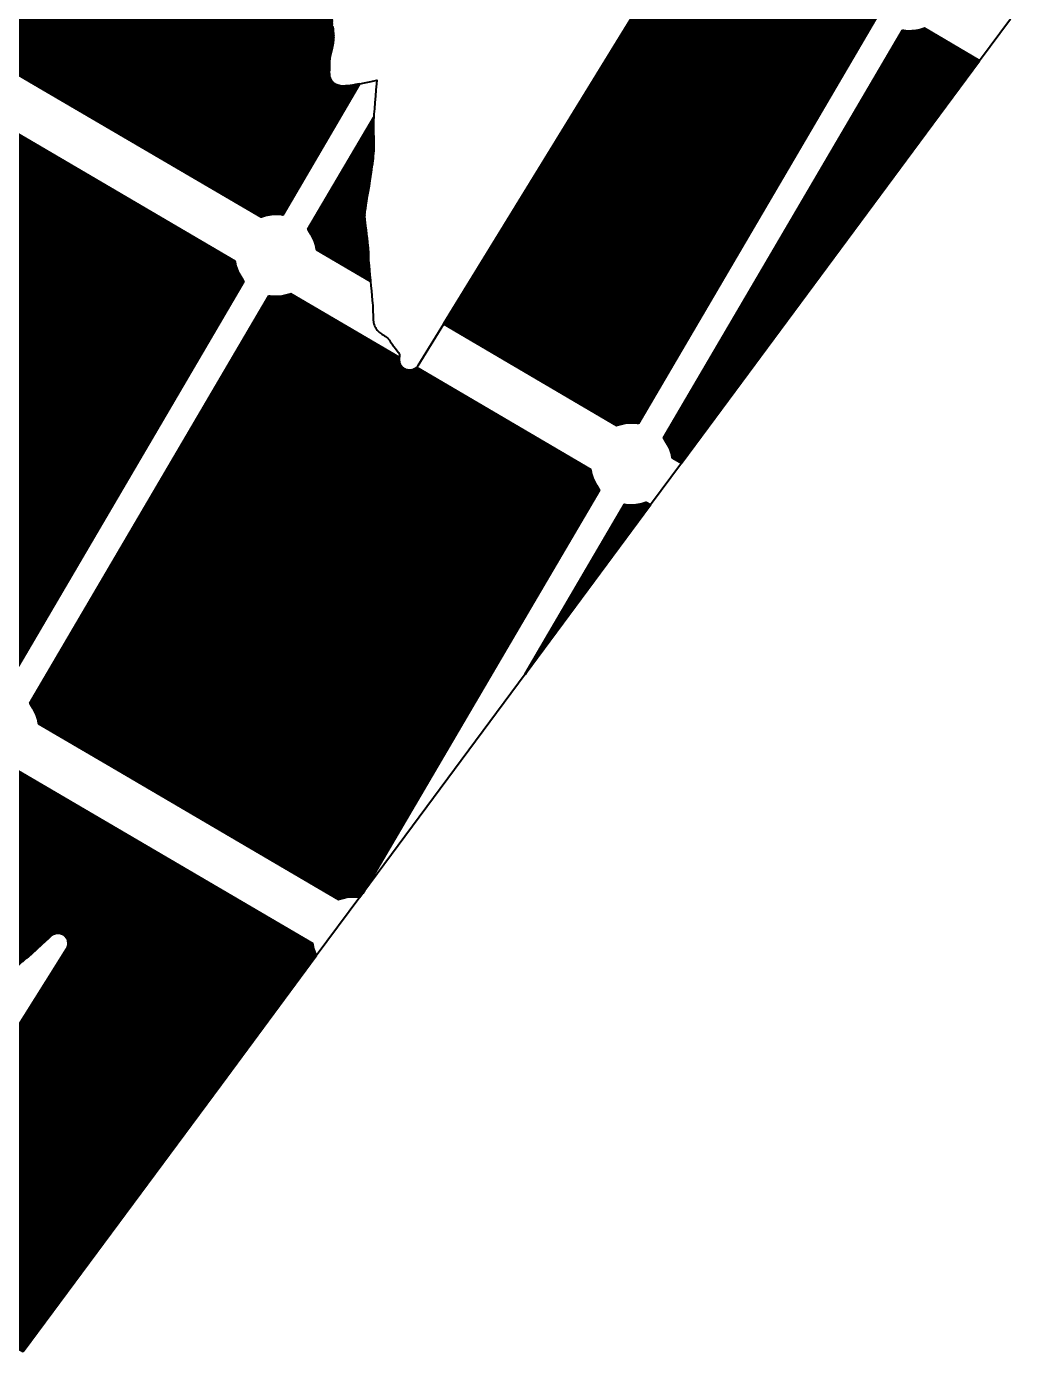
# Model space of a CAD drawing. Header units: metres. Extents: x 729569 to 733474, y 1423763 to 1426173.
# Drawn here: x 731696.5 to 731982.9, y 1424472 to 1424857.8 of the extents above; entities that cross this region are included whole.
import ezdxf

# ---------------------------------------------------------------- set-up
doc = ezdxf.new("R2010")
doc.units = ezdxf.units.M
for name, color, linetype in [('GREEN_AREA', 7, 'Continuous'), ('PARCEL_BORDER', 7, 'Continuous'), ('PARCEL_L', 7, 'Continuous')]:
    doc.layers.add(name, color=color, linetype=linetype)

msp = doc.modelspace()

# ---------------------------------------------------------------- hatches: boundary and pattern name
at = {"layer": 'GREEN_AREA', "true_color": 0x96c896}
h = msp.add_hatch(dxfattribs=at)
h.set_pattern_fill('SOLID')
h.paths.add_polyline_path([(731677.42, 1424853.56), (731677.41, 1424853.7), (731677.16, 1424854.85), (731676.81, 1424855.98), (731676.35, 1424857.06), (731675.79, 1424858.09), (731675.12, 1424859.07), (731674.89, 1424859.35), (731744.48, 1424978.03), (731744.84, 1424977.96), (731746.01, 1424977.86), (731747.19, 1424977.87), (731748.36, 1424978), (731749.51, 1424978.24), (731750.63, 1424978.59), (731750.76, 1424978.65), (731802.43, 1424948.35), (731802.18, 1424947.89), (731801.76, 1424947.14), (731801.76, 1424947.13), (731801.36, 1424946.41), (731801.32, 1424946.34), (731800.96, 1424945.64), (731800.89, 1424945.52), (731800.56, 1424944.81), (731800.49, 1424944.63), (731800.2, 1424943.88), (731800.12, 1424943.68), (731799.87, 1424942.86), (731799.86, 1424942.81), (731799.63, 1424943.03), (731799.19, 1424943.45), (731799.18, 1424943.46), (731798.7, 1424943.91), (731798.67, 1424943.93), (731798.13, 1424944.43), (731798.1, 1424944.45), (731797.62, 1424944.89), (731797.61, 1424944.9), (731797.05, 1424945.39), (731797.04, 1424945.4), (731796.43, 1424945.94), (731796.42, 1424945.94), (731795.77, 1424946.52), (731795.76, 1424946.52), (731795.09, 1424947.11), (731795.08, 1424947.11), (731794.4, 1424947.71), (731793.72, 1424948.31), (731793.06, 1424948.88), (731793.05, 1424948.88), (731792.32, 1424949.51), (731792.32, 1424949.52), (731791.59, 1424950.14), (731791.59, 1424950.14), (731790.9, 1424950.74), (731790.25, 1424951.3), (731789.66, 1424951.8), (731789.17, 1424952.23), (731788.78, 1424952.56), (731788.35, 1424952.94), (731787.94, 1424953.31), (731787.94, 1424953.32), (731787.55, 1424953.67), (731787.51, 1424953.71), (731787.13, 1424954.05), (731787.04, 1424954.12), (731786.66, 1424954.43), (731786.51, 1424954.55), (731786.14, 1424954.81), (731785.98, 1424954.91), (731785.65, 1424955.12), (731785.6, 1424955.15), (731785.32, 1424955.32), (731785.14, 1424955.43), (731785.07, 1424955.49), (731785.04, 1424955.53), (731784.85, 1424955.79), (731784.85, 1424955.79), (731784.55, 1424956.2), (731784.3, 1424956.51), (731784.06, 1424956.77), (731783.8, 1424957.01), (731783.53, 1424957.22), (731783.32, 1424957.35), (731783.1, 1424957.49), (731782.88, 1424957.6), (731782.64, 1424957.69), (731782.49, 1424957.74), (731782.23, 1424957.82), (731781.96, 1424957.87), (731781.89, 1424957.88), (731781.56, 1424957.91), (731781.48, 1424957.92), (731781.07, 1424957.91), (731780.92, 1424957.89), (731780.61, 1424957.85), (731780.3, 1424957.77), (731780.08, 1424957.7), (731779.76, 1424957.57), (731779.45, 1424957.41), (731779.17, 1424957.25), (731778.94, 1424957.1), (731778.73, 1424956.93), (731778.38, 1424956.63), (731778.19, 1424956.44), (731777.84, 1424956.08), (731777.83, 1424956.06), (731777.47, 1424955.69), (731777.45, 1424955.67), (731777.06, 1424955.25), (731776.99, 1424955.16), (731776.48, 1424954.57), (731776.41, 1424954.48), (731775.87, 1424953.81), (731775.78, 1424953.69), (731775.3, 1424953.01), (731775.17, 1424952.81), (731774.88, 1424952.32), (731774.71, 1424951.98), (731774.57, 1424951.68), (731774.47, 1424951.42), (731774.4, 1424951.15), (731774.36, 1424950.99), (731774.31, 1424950.69), (731774.29, 1424950.39), (731774.29, 1424950.32), (731774.31, 1424949.89), (731774.32, 1424949.82), (731774.4, 1424949.41), (731774.43, 1424949.27), (731774.53, 1424948.97), (731774.67, 1424948.67), (731774.76, 1424948.48), (731774.94, 1424948.18), (731775.15, 1424947.9), (731775.35, 1424947.67), (731775.52, 1424947.49), (731775.71, 1424947.32), (731776.03, 1424947.05), (731776.17, 1424946.94), (731776.49, 1424946.71), (731776.8, 1424946.46), (731777.12, 1424946.19), (731777.23, 1424946.1), (731777.64, 1424945.8), (731777.68, 1424945.77), (731778.13, 1424945.45), (731778.58, 1424945.12), (731779.02, 1424944.79), (731779.45, 1424944.44), (731779.84, 1424944.09), (731780.28, 1424943.69), (731780.75, 1424943.24), (731781.26, 1424942.75), (731781.8, 1424942.22), (731782.37, 1424941.65), (731782.96, 1424941.05), (731783.5, 1424940.5), (731784.24, 1424939.73), (731785.12, 1424938.8), (731786.09, 1424937.77), (731787.08, 1424936.72), (731787.1, 1424936.7), (731786.79, 1424936.8), (731786.76, 1424936.81), (731785.75, 1424937.13), (731785.68, 1424937.15), (731784.83, 1424937.4), (731784.67, 1424937.44), (731784.15, 1424937.57), (731783.85, 1424937.62), (731783.57, 1424937.66), (731783.3, 1424937.68), (731783.03, 1424937.68), (731782.9, 1424937.67), (731782.64, 1424937.65), (731782.39, 1424937.6), (731782.14, 1424937.53), (731782.1, 1424937.52), (731781.82, 1424937.41), (731781.55, 1424937.28), (731781.49, 1424937.25), (731781.29, 1424937.12), (731781.09, 1424936.98), (731780.99, 1424936.9), (731780.72, 1424936.66), (731780.48, 1424936.39), (731780.36, 1424936.23), (731780.22, 1424936.03), (731780.09, 1424935.82), (731779.99, 1424935.6), (731779.87, 1424935.34), (731779.78, 1424935.11), (731779.71, 1424934.87), (731779.61, 1424934.49), (731779.59, 1424934.37), (731779.52, 1424934.05), (731779.46, 1424933.84), (731779.35, 1424933.56), (731779.13, 1424933.01), (731779.13, 1424932.99), (731778.86, 1424932.31), (731778.85, 1424932.27), (731778.57, 1424931.5), (731778.55, 1424931.44), (731778.27, 1424930.64), (731778.24, 1424930.54), (731778, 1424929.74), (731777.96, 1424929.59), (731777.77, 1424928.84), (731777.73, 1424928.63), (731777.61, 1424927.96), (731777.58, 1424927.77), (731777.51, 1424927.15), (731777.5, 1424927), (731777.47, 1424926.43), (731777.46, 1424926.34), (731777.44, 1424925.78), (731777.43, 1424925.25), (731777.4, 1424924.74), (731777.34, 1424924.19), (731777.24, 1424923.59), (731777.09, 1424922.71), (731776.89, 1424921.67), (731776.67, 1424920.55), (731776.45, 1424919.43), (731776.45, 1424919.42), (731776.24, 1424918.38), (731776.24, 1424918.36), (731776.07, 1424917.48), (731776.07, 1424917.43), (731775.95, 1424916.78), (731775.93, 1424916.6), (731775.89, 1424916.26), (731775.87, 1424915.92), (731775.89, 1424915.59), (731775.93, 1424915.21), (731776, 1424914.85), (731776.08, 1424914.49), (731776.14, 1424914.3), (731776.23, 1424914), (731776.24, 1424913.97), (731776.3, 1424913.8), (731776.34, 1424913.66), (731776.37, 1424913.56), (731776.42, 1424913.41), (731776.46, 1424913.3), (731776.52, 1424913.13), (731776.59, 1424912.98), (731776.69, 1424912.76), (731776.7, 1424912.73), (731776.93, 1424912.24), (731776.93, 1424912.24), (731777.26, 1424911.54), (731777.65, 1424910.69), (731778.1, 1424909.73), (731778.56, 1424908.74), (731779.01, 1424907.76), (731779.43, 1424906.84), (731779.84, 1424905.96), (731780.25, 1424905.06), (731780.4, 1424904.73), (731746.15, 1424924.81), (731697.48, 1424841.8), (731677.42, 1424853.56)])
h = msp.add_hatch(dxfattribs=at)
h.set_pattern_fill('SOLID')
h.paths.add_polyline_path([(731941.65, 1424866.72), (731941.67, 1424866.58), (731941.91, 1424865.43), (731942.26, 1424864.3), (731942.72, 1424863.22), (731943.28, 1424862.19), (731943.95, 1424861.21), (731944.18, 1424860.94), (731921.39, 1424822.06), (731868.3, 1424853.19), (731893.82, 1424894.76), (731941.65, 1424866.72)])
h = msp.add_hatch(dxfattribs=at)
h.set_pattern_fill('SOLID')
h.paths.add_polyline_path([(731884.46, 1424732.17), (731884.44, 1424732.31), (731884.2, 1424733.46), (731883.85, 1424734.58), (731883.39, 1424735.67), (731882.82, 1424736.7), (731882.16, 1424737.67), (731881.92, 1424737.95), (731951.51, 1424856.64), (731951.87, 1424856.57), (731953.04, 1424856.46), (731954.22, 1424856.48), (731955.39, 1424856.6), (731956.55, 1424856.84), (731957.67, 1424857.2), (731957.8, 1424857.25), (731973.93, 1424847.79), (731887.11, 1424730.61), (731884.46, 1424732.17)])
h = msp.add_hatch(dxfattribs=at)
h.set_pattern_fill('SOLID')
h.paths.add_polyline_path([(731666.26, 1424839.85), (731667.43, 1424839.97), (731668.58, 1424840.21), (731669.7, 1424840.57), (731669.83, 1424840.62), (731757.2, 1424789.39), (731757.22, 1424789.25), (731757.46, 1424788.1), (731757.81, 1424786.98), (731758.27, 1424785.89), (731758.84, 1424784.86), (731759.5, 1424783.89), (731759.73, 1424783.61), (731736.94, 1424744.73), (731665.22, 1424786.79), (731616.55, 1424703.78), (731596.49, 1424715.54), (731596.48, 1424715.68), (731596.24, 1424716.83), (731595.88, 1424717.95), (731595.42, 1424719.04), (731594.86, 1424720.07), (731594.19, 1424721.04), (731593.96, 1424721.32), (731663.55, 1424840.01), (731663.91, 1424839.94), (731665.08, 1424839.84), (731666.26, 1424839.85)])
h = msp.add_hatch(dxfattribs=at)
h.set_pattern_fill('SOLID')
h.paths.add_polyline_path([(731797.52, 1424830.78), (731797.47, 1424829.77), (731797.47, 1424829.67), (731797.46, 1424828.62), (731797.46, 1424828.53), (731797.47, 1424827.57), (731797.47, 1424827.5), (731797.51, 1424826.59), (731797.51, 1424826.55), (731797.56, 1424825.69), (731797.6, 1424824.86), (731797.63, 1424824.06), (731797.64, 1424823.25), (731797.62, 1424822.4), (731797.57, 1424821.54), (731797.51, 1424820.76), (731797.44, 1424820.05), (731797.36, 1424819.35), (731797.27, 1424818.64), (731797.16, 1424817.88), (731797.04, 1424817.05), (731797.04, 1424817.04), (731796.92, 1424816.12), (731796.8, 1424815.27), (731796.63, 1424814.14), (731796.42, 1424812.82), (731796.19, 1424811.36), (731795.94, 1424809.85), (731795.7, 1424808.37), (731795.48, 1424806.98), (731795.28, 1424805.75), (731795.12, 1424804.77), (731795.12, 1424804.76), (731795.01, 1424804.09), (731795, 1424804.06), (731794.96, 1424803.78), (731794.93, 1424803.46), (731794.92, 1424803.25), (731794.92, 1424803.07), (731794.93, 1424802.91), (731794.93, 1424802.8), (731794.92, 1424802.67), (731794.91, 1424802.47), (731794.91, 1424802.3), (731794.91, 1424802.06), (731794.93, 1424801.74), (731794.96, 1424801.43), (731794.97, 1424801.39), (731795.05, 1424800.71), (731795.06, 1424800.7), (731795.18, 1424799.72), (731795.33, 1424798.57), (731795.49, 1424797.32), (731795.65, 1424796.07), (731795.79, 1424794.94), (731795.89, 1424794.01), (731795.95, 1424793.41), (731795.99, 1424792.82), (731796.01, 1424792.28), (731796.01, 1424791.74), (731796.02, 1424791.18), (731796.02, 1424791.14), (731796.04, 1424790.53), (731796.04, 1424790.45), (731796.07, 1424789.76), (731796.08, 1424789.68), (731796.13, 1424789.07), (731796.13, 1424789.04), (731796.21, 1424788.08), (731796.21, 1424788.07), (731796.33, 1424786.85), (731796.33, 1424786.84), (731796.46, 1424785.42), (731796.61, 1424783.88), (731796.63, 1424783.67), (731780.94, 1424792.86), (731780.92, 1424793), (731780.68, 1424794.16), (731780.33, 1424795.28), (731779.87, 1424796.36), (731779.3, 1424797.4), (731778.64, 1424798.37), (731778.41, 1424798.65), (731797.56, 1424831.31), (731797.53, 1424830.84), (731797.52, 1424830.78)])
h = msp.add_hatch(dxfattribs=at)
h.set_pattern_fill('SOLID')
h.paths.add_polyline_path([(731700.01, 1424654.84), (731699.99, 1424654.98), (731699.75, 1424656.13), (731699.4, 1424657.26), (731698.94, 1424658.34), (731698.37, 1424659.37), (731697.71, 1424660.35), (731697.48, 1424660.63), (731767.07, 1424779.31), (731767.42, 1424779.24), (731768.6, 1424779.14), (731769.78, 1424779.15), (731770.95, 1424779.28), (731772.1, 1424779.52), (731773.22, 1424779.87), (731773.35, 1424779.93), (731805.01, 1424761.36), (731805, 1424761.27), (731804.99, 1424761.16), (731804.98, 1424760.77), (731804.99, 1424760.48), (731805.03, 1424760.19), (731805.09, 1424759.9), (731805.18, 1424759.63), (731805.29, 1424759.36), (731805.43, 1424759.11), (731805.6, 1424758.87), (731805.79, 1424758.64), (731805.99, 1424758.44), (731806.22, 1424758.26), (731806.46, 1424758.1), (731806.72, 1424757.97), (731806.99, 1424757.86), (731807.27, 1424757.77), (731807.56, 1424757.72), (731807.85, 1424757.69), (731808.14, 1424757.69), (731808.43, 1424757.72), (731808.71, 1424757.78), (731808.99, 1424757.86), (731809.26, 1424757.97), (731809.51, 1424758.11), (731809.76, 1424758.27), (731809.98, 1424758.45), (731860.72, 1424728.7), (731860.74, 1424728.56), (731860.98, 1424727.4), (731861.33, 1424726.28), (731861.79, 1424725.2), (731862.36, 1424724.16), (731863.02, 1424723.19), (731863.25, 1424722.91), (731840.46, 1424684.04), (731768.74, 1424726.09), (731720.07, 1424643.08), (731700.01, 1424654.84)])
h = msp.add_hatch(dxfattribs=at)
h.set_pattern_fill('SOLID')
h.paths.add_polyline_path([(731870.58, 1424718.61), (731870.94, 1424718.55), (731872.11, 1424718.44), (731873.29, 1424718.45), (731874.46, 1424718.58), (731875.62, 1424718.82), (731876.74, 1424719.17), (731876.87, 1424719.23), (731878.13, 1424718.49), (731841.62, 1424669.21), (731870.58, 1424718.61)])
h = msp.add_hatch(dxfattribs=at)
h.set_pattern_fill('SOLID')
h.paths.add_polyline_path([(731708.19, 1424589.22), (731708.34, 1424589.48), (731708.46, 1424589.75), (731708.55, 1424590.03), (731708.61, 1424590.32), (731708.65, 1424590.62), (731708.65, 1424590.92), (731708.63, 1424591.21), (731708.57, 1424591.51), (731708.49, 1424591.79), (731708.38, 1424592.07), (731708.24, 1424592.33), (731708.08, 1424592.58), (731707.89, 1424592.81), (731707.68, 1424593.02), (731707.46, 1424593.21), (731707.21, 1424593.38), (731706.95, 1424593.52), (731706.67, 1424593.64), (731706.39, 1424593.72), (731706.1, 1424593.78), (731705.8, 1424593.81), (731705.5, 1424593.81), (731705.21, 1424593.78), (731704.92, 1424593.72), (731704.63, 1424593.64), (731704.36, 1424593.52), (731704.1, 1424593.38), (731703.85, 1424593.21), (731703.62, 1424593.02), (731703.52, 1424592.93), (731703.28, 1424592.71), (731702.82, 1424592.28), (731702.04, 1424591.57), (731700.86, 1424590.47), (731699.49, 1424589.21), (731697.99, 1424587.82), (731696.42, 1424586.38), (731694.85, 1424584.93), (731694.19, 1424584.32), (731685.71, 1424589.3), (731676.07, 1424572.86), (731676.04, 1424572.85), (731676.02, 1424572.84), (731675.02, 1424572.42), (731675, 1424572.41), (731674.13, 1424572.04), (731674.1, 1424572.03), (731673.46, 1424571.75), (731673.37, 1424571.7), (731673.05, 1424571.55), (731672.69, 1424571.34), (731672.46, 1424571.19), (731672.22, 1424571.01), (731672.03, 1424570.86), (731671.91, 1424570.75), (731671.74, 1424570.59), (731671.54, 1424570.42), (731671.3, 1424570.2), (731671.27, 1424570.17), (731670.95, 1424569.87), (731670.58, 1424569.52), (731670.19, 1424569.17), (731669.8, 1424568.83), (731669.43, 1424568.53), (731668.83, 1424568.04), (731668.08, 1424567.44), (731667.27, 1424566.8), (731666.49, 1424566.18), (731666.49, 1424566.17), (731665.82, 1424565.64), (731665.8, 1424565.63), (731665.32, 1424565.24), (731665.26, 1424565.19), (731665.05, 1424565.01), (731664.8, 1424564.77), (731664.57, 1424564.49), (731664.48, 1424564.36), (731664.26, 1424564.01), (731664.21, 1424563.92), (731664.2, 1424563.91), (731664.07, 1424563.7), (731663.53, 1424562.91), (731662.72, 1424561.7), (731661.66, 1424560.14), (731660.42, 1424558.3), (731659.03, 1424556.25), (731657.56, 1424554.06), (731656.03, 1424551.8), (731654.51, 1424549.55), (731653.04, 1424547.37), (731651.67, 1424545.34), (731650.44, 1424543.53), (731649.41, 1424542), (731648.61, 1424540.83), (731648.11, 1424540.1), (731647.44, 1424539.12), (731646.75, 1424538.1), (731646.05, 1424537.1), (731645.39, 1424536.14), (731644.8, 1424535.29), (731644.32, 1424534.59), (731643.97, 1424534.09), (731643.8, 1424533.85), (731643.63, 1424533.62), (731643.45, 1424533.37), (731643.3, 1424533.18), (731643.24, 1424533.09), (731643.23, 1424533.08), (731643.19, 1424533.02), (731643.17, 1424533), (731643.13, 1424532.95), (731643.05, 1424532.83), (731642.91, 1424532.61), (731642.9, 1424532.61), (731642.52, 1424532.02), (731642.51, 1424532.01), (731641.94, 1424531.13), (731641.93, 1424531.13), (731641.22, 1424530.03), (731641.21, 1424530.02), (731640.41, 1424528.78), (731640.4, 1424528.77), (731639.57, 1424527.47), (731639.56, 1424527.46), (731638.74, 1424526.17), (731638.73, 1424526.15), (731637.99, 1424524.96), (731637.96, 1424524.92), (731637.35, 1424523.9), (731637.3, 1424523.83), (731636.86, 1424523.05), (731636.82, 1424522.97), (731636.42, 1424522.23), (731636.41, 1424522.2), (731636.06, 1424521.52), (731636.04, 1424521.47), (731635.72, 1424520.84), (731635.69, 1424520.78), (731635.4, 1424520.16), (731635.37, 1424520.08), (731635.1, 1424519.46), (731635.07, 1424519.38), (731634.81, 1424518.73), (731634.78, 1424518.65), (731634.51, 1424517.94), (731634.49, 1424517.88), (731634.22, 1424517.08), (731634.18, 1424516.96), (731633.93, 1424516.15), (731633.91, 1424516.05), (731633.6, 1424514.9), (731633.59, 1424514.86), (731633.24, 1424513.45), (731633.24, 1424513.42), (731632.86, 1424511.85), (731632.86, 1424511.84), (731632.48, 1424510.19), (731632.47, 1424510.18), (731632.23, 1424509.11), (731619.08, 1424516.82), (731619.06, 1424516.96), (731618.82, 1424518.11), (731618.47, 1424519.23), (731618.01, 1424520.32), (731617.44, 1424521.35), (731616.78, 1424522.32), (731616.55, 1424522.6), (731628.19, 1424542.46), (731628.24, 1424542.41), (731628.46, 1424542.22), (731628.7, 1424542.06), (731628.95, 1424541.92), (731629.22, 1424541.81), (731629.49, 1424541.72), (731629.77, 1424541.66), (731630.06, 1424541.63), (731630.35, 1424541.62), (731630.63, 1424541.64), (731630.64, 1424541.64), (731630.92, 1424541.69), (731631.19, 1424541.77), (731631.46, 1424541.87), (731631.71, 1424541.99), (731631.91, 1424542.11), (731631.98, 1424542.14), (731632.24, 1424542.29), (731632.49, 1424542.46), (731632.72, 1424542.66), (731632.92, 1424542.88), (731633.1, 1424543.11), (731633.26, 1424543.37), (731633.39, 1424543.63), (731633.5, 1424543.91), (731633.58, 1424544.2), (731633.62, 1424544.5), (731633.64, 1424544.8), (731633.63, 1424545.1), (731633.59, 1424545.39), (731633.52, 1424545.68), (731633.42, 1424545.96), (731633.29, 1424546.23), (731633.14, 1424546.49), (731632.96, 1424546.73), (731632.76, 1424546.95), (731632.54, 1424547.15), (731632.3, 1424547.33), (731632.04, 1424547.48), (731631.77, 1424547.61), (731631.49, 1424547.71), (731631.29, 1424547.75), (731686.14, 1424641.29), (731686.5, 1424641.22), (731687.67, 1424641.12), (731688.85, 1424641.13), (731690.02, 1424641.25), (731691.17, 1424641.49), (731692.29, 1424641.85), (731692.42, 1424641.9), (731779.79, 1424590.67), (731779.81, 1424590.53), (731780.05, 1424589.38), (731780.4, 1424588.26), (731780.85, 1424587.19), (731753.12, 1424549.77), (731702.17, 1424579.64), (731708.19, 1424589.22)])
at = {"layer": 'PARCEL_L', "true_color": 0xffffc8}
h = msp.add_hatch(dxfattribs=at)
h.set_pattern_fill('SOLID')
h.paths.add_polyline_path([(731746.15, 1424924.81), (731780.4, 1424904.73), (731780.65, 1424904.18), (731781.02, 1424903.34), (731781.37, 1424902.58), (731781.66, 1424901.92), (731781.9, 1424901.39), (731782.06, 1424901.04), (731782.09, 1424900.97), (731782.27, 1424900.58), (731782.32, 1424900.49), (731782.48, 1424900.18), (731782.59, 1424899.97), (731782.64, 1424899.84), (731782.65, 1424899.81), (731782.67, 1424899.64), (731782.78, 1424898.68), (731782.94, 1424897.19), (731783.13, 1424895.28), (731783.35, 1424893.06), (731783.59, 1424890.59), (731783.85, 1424887.96), (731784.11, 1424885.25), (731784.36, 1424882.55), (731784.61, 1424879.94), (731784.84, 1424877.5), (731785.05, 1424875.32), (731785.22, 1424873.47), (731785.36, 1424872.03), (731785.45, 1424871.1), (731785.47, 1424870.88), (731785.45, 1424870.81), (731785.43, 1424870.52), (731785.44, 1424870.22), (731785.47, 1424869.93), (731785.54, 1424869.64), (731785.63, 1424869.36), (731785.65, 1424869.32), (731785.65, 1424869.26), (731785.7, 1424868.6), (731785.76, 1424867.78), (731785.82, 1424866.87), (731785.87, 1424865.92), (731785.9, 1424865.01), (731785.92, 1424864.19), (731785.91, 1424863.37), (731785.88, 1424862.59), (731785.83, 1424861.83), (731785.77, 1424861.08), (731785.77, 1424861.07), (731785.71, 1424860.32), (731785.71, 1424860.26), (731785.67, 1424859.52), (731785.67, 1424859.42), (731785.66, 1424858.67), (731785.66, 1424858.53), (731785.68, 1424857.82), (731785.68, 1424857.68), (731785.73, 1424857.05), (731785.74, 1424856.96), (731785.8, 1424856.38), (731785.8, 1424856.37), (731785.86, 1424855.84), (731785.9, 1424855.37), (731785.91, 1424854.91), (731785.9, 1424854.41), (731785.84, 1424853.84), (731785.71, 1424853.02), (731785.53, 1424852.05), (731785.32, 1424851.04), (731785.11, 1424850.05), (731784.93, 1424849.17), (731784.92, 1424849.14), (731784.79, 1424848.46), (731784.77, 1424848.34), (731784.7, 1424847.92), (731784.67, 1424847.57), (731784.65, 1424847.05), (731784.65, 1424846.86), (731784.66, 1424846.36), (731784.67, 1424846.27), (731784.69, 1424845.87), (731784.7, 1424845.73), (731784.7, 1424845.69), (731784.69, 1424845.55), (731784.68, 1424845.42), (731784.68, 1424845.34), (731784.67, 1424845.16), (731784.67, 1424845.14), (731784.63, 1424844.69), (731784.62, 1424844.28), (731784.65, 1424843.81), (731784.68, 1424843.53), (731784.73, 1424843.25), (731784.82, 1424842.98), (731784.92, 1424842.72), (731785.09, 1424842.37), (731785.23, 1424842.1), (731785.39, 1424841.85), (731785.58, 1424841.62), (731785.79, 1424841.4), (731786.03, 1424841.21), (731786.28, 1424841.05), (731786.54, 1424840.91), (731786.84, 1424840.77), (731787.14, 1424840.65), (731787.46, 1424840.56), (731787.78, 1424840.51), (731788.24, 1424840.45), (731788.63, 1424840.44), (731789.2, 1424840.45), (731789.37, 1424840.46), (731789.99, 1424840.51), (731790.04, 1424840.51), (731790.66, 1424840.57), (731790.83, 1424840.59), (731791.35, 1424840.67), (731791.46, 1424840.68), (731792.34, 1424840.85), (731792.38, 1424840.86), (731793.42, 1424841.06), (731771.07, 1424802.95), (731770.72, 1424803.02), (731769.54, 1424803.12), (731768.37, 1424803.11), (731767.2, 1424802.98), (731766.04, 1424802.74), (731764.92, 1424802.39), (731764.79, 1424802.33), (731697.48, 1424841.8), (731746.15, 1424924.81)])
h = msp.add_hatch(dxfattribs=at)
h.set_pattern_fill('SOLID')
h.paths.add_polyline_path([(731921.39, 1424822.06), (731874.59, 1424742.25), (731874.23, 1424742.32), (731873.06, 1424742.42), (731871.88, 1424742.41), (731870.71, 1424742.28), (731869.56, 1424742.04), (731868.44, 1424741.69), (731868.31, 1424741.64), (731817.94, 1424771.17), (731868.3, 1424853.19), (731921.39, 1424822.06)])
h = msp.add_hatch(dxfattribs=at)
h.set_pattern_fill('SOLID')
h.paths.add_polyline_path([(731665.22, 1424786.79), (731736.94, 1424744.73), (731690.14, 1424664.93), (731689.79, 1424664.99), (731688.61, 1424665.1), (731687.44, 1424665.09), (731686.27, 1424664.96), (731685.11, 1424664.72), (731683.99, 1424664.37), (731683.86, 1424664.31), (731616.55, 1424703.78), (731665.22, 1424786.79)])
h = msp.add_hatch(dxfattribs=at)
h.set_pattern_fill('SOLID')
h.paths.add_polyline_path([(731768.74, 1424726.09), (731840.46, 1424684.04), (731794.38, 1424605.46), (731793.5, 1424604.26), (731793.3, 1424604.3), (731792.13, 1424604.4), (731790.95, 1424604.39), (731789.78, 1424604.26), (731788.63, 1424604.02), (731787.51, 1424603.67), (731787.38, 1424603.61), (731720.07, 1424643.08), (731768.74, 1424726.09)])
h = msp.add_hatch(dxfattribs=at)
h.set_pattern_fill('SOLID')
h.paths.add_polyline_path([(731753.12, 1424549.77), (731695.51, 1424472.01), (731650.94, 1424498.14), (731702.17, 1424579.64), (731753.12, 1424549.77)])

# ---------------------------------------------------------------- linework, layer by layer
at = {"layer": 'PARCEL_BORDER', "lineweight": 50, "true_color": 0x326432}
for points in [[(731746.15, 1424924.81), (731697.48, 1424841.8), (731677.42, 1424853.56), (731677.42, 1424853.56), (731677.41, 1424853.7), (731677.16, 1424854.85), (731676.81, 1424855.98), (731676.35, 1424857.06), (731675.79, 1424858.09)], [(731669.83, 1424840.62), (731757.2, 1424789.39), (731757.22, 1424789.25), (731757.46, 1424788.1), (731757.81, 1424786.98), (731758.27, 1424785.89), (731758.84, 1424784.86), (731759.5, 1424783.89), (731759.73, 1424783.61), (731736.94, 1424744.73), (731665.22, 1424786.79)], [(731692.42, 1424641.9), (731779.79, 1424590.67), (731779.81, 1424590.53), (731780.05, 1424589.38), (731780.4, 1424588.26), (731780.85, 1424587.19), (731753.12, 1424549.77), (731702.17, 1424579.64), (731708.19, 1424589.22), (731708.19, 1424589.22), (731708.34, 1424589.48), (731708.46, 1424589.75), (731708.55, 1424590.03), (731708.61, 1424590.32), (731708.65, 1424590.62), (731708.65, 1424590.92), (731708.63, 1424591.21), (731708.57, 1424591.51), (731708.49, 1424591.79), (731708.38, 1424592.07), (731708.24, 1424592.33), (731708.08, 1424592.58), (731707.89, 1424592.81), (731707.68, 1424593.02), (731707.46, 1424593.21), (731707.21, 1424593.38), (731706.95, 1424593.52), (731706.67, 1424593.64), (731706.39, 1424593.72), (731706.1, 1424593.78), (731705.8, 1424593.81), (731705.5, 1424593.81), (731705.21, 1424593.78), (731704.92, 1424593.72), (731704.63, 1424593.64), (731704.36, 1424593.52), (731704.1, 1424593.38), (731703.85, 1424593.21), (731703.62, 1424593.02), (731703.52, 1424592.93), (731703.28, 1424592.71), (731702.82, 1424592.28), (731702.04, 1424591.57), (731700.86, 1424590.47), (731699.49, 1424589.21), (731697.99, 1424587.82), (731696.42, 1424586.38)]]:
    msp.add_lwpolyline(points, dxfattribs=at)
at = {"layer": 'PARCEL_BORDER', "lineweight": 50, "true_color": 0x323232}
msp.add_lwpolyline([(731785.68, 1424857.82), (731785.68, 1424857.68), (731785.73, 1424857.05), (731785.74, 1424856.96), (731785.8, 1424856.38), (731785.8, 1424856.37), (731785.86, 1424855.84), (731785.9, 1424855.37), (731785.91, 1424854.91), (731785.9, 1424854.41), (731785.84, 1424853.84), (731785.71, 1424853.02), (731785.53, 1424852.05), (731785.32, 1424851.04), (731785.11, 1424850.05), (731784.93, 1424849.17), (731784.92, 1424849.14), (731784.79, 1424848.46), (731784.77, 1424848.34), (731784.7, 1424847.92), (731784.67, 1424847.57), (731784.65, 1424847.05), (731784.65, 1424846.86), (731784.66, 1424846.36), (731784.67, 1424846.27), (731784.69, 1424845.87), (731784.7, 1424845.73), (731784.7, 1424845.69), (731784.69, 1424845.55), (731784.68, 1424845.42), (731784.68, 1424845.34), (731784.67, 1424845.16), (731784.67, 1424845.14), (731784.63, 1424844.69), (731784.62, 1424844.28), (731784.65, 1424843.81), (731784.68, 1424843.53), (731784.73, 1424843.25), (731784.82, 1424842.98), (731784.92, 1424842.72), (731785.09, 1424842.37), (731785.23, 1424842.1), (731785.39, 1424841.85), (731785.58, 1424841.62), (731785.79, 1424841.4), (731786.03, 1424841.21), (731786.28, 1424841.05), (731786.54, 1424840.91), (731786.84, 1424840.77), (731787.14, 1424840.65), (731787.46, 1424840.56), (731787.78, 1424840.51), (731788.24, 1424840.45), (731788.63, 1424840.44), (731789.2, 1424840.45), (731789.37, 1424840.46), (731789.99, 1424840.51), (731790.04, 1424840.51), (731790.66, 1424840.57), (731790.83, 1424840.59), (731791.35, 1424840.67), (731791.46, 1424840.68), (731792.34, 1424840.85), (731792.38, 1424840.86), (731793.42, 1424841.06), (731771.07, 1424802.95), (731770.72, 1424803.02), (731769.54, 1424803.12), (731768.37, 1424803.11), (731767.2, 1424802.98), (731766.04, 1424802.74), (731764.92, 1424802.39), (731764.79, 1424802.33), (731697.48, 1424841.8), (731746.15, 1424924.81)], dxfattribs=at)
at = {"layer": 'PARCEL_BORDER', "lineweight": 50, "true_color": 0x326432}
for points in [[(731941.65, 1424866.72), (731941.67, 1424866.58), (731941.91, 1424865.43), (731942.26, 1424864.3), (731942.72, 1424863.22), (731943.28, 1424862.19), (731943.95, 1424861.21), (731944.18, 1424860.94), (731921.39, 1424822.06), (731868.3, 1424853.19), (731893.82, 1424894.76), (731941.65, 1424866.72)], [(731884.46, 1424732.17), (731884.44, 1424732.31), (731884.2, 1424733.46), (731883.85, 1424734.58), (731883.39, 1424735.67), (731882.82, 1424736.7), (731882.16, 1424737.67), (731881.92, 1424737.95), (731951.51, 1424856.64), (731951.87, 1424856.57), (731953.04, 1424856.46), (731954.22, 1424856.48), (731955.39, 1424856.6), (731956.55, 1424856.84), (731957.67, 1424857.2), (731957.8, 1424857.25), (731973.93, 1424847.79), (731887.11, 1424730.61), (731884.46, 1424732.17)], [(731797.52, 1424830.78), (731797.47, 1424829.77), (731797.47, 1424829.67), (731797.46, 1424828.62), (731797.46, 1424828.53), (731797.47, 1424827.57), (731797.47, 1424827.5), (731797.51, 1424826.59), (731797.51, 1424826.55), (731797.56, 1424825.69), (731797.6, 1424824.86), (731797.63, 1424824.06), (731797.64, 1424823.25), (731797.62, 1424822.4), (731797.57, 1424821.54), (731797.51, 1424820.76), (731797.44, 1424820.05), (731797.36, 1424819.35), (731797.27, 1424818.64), (731797.16, 1424817.88), (731797.04, 1424817.05), (731797.04, 1424817.04), (731796.92, 1424816.12), (731796.8, 1424815.27), (731796.63, 1424814.14), (731796.42, 1424812.82), (731796.19, 1424811.36), (731795.94, 1424809.85), (731795.7, 1424808.37), (731795.48, 1424806.98), (731795.28, 1424805.75), (731795.12, 1424804.77), (731795.12, 1424804.76), (731795.01, 1424804.09), (731795, 1424804.06), (731794.96, 1424803.78), (731794.93, 1424803.46), (731794.92, 1424803.25), (731794.92, 1424803.07), (731794.93, 1424802.91), (731794.93, 1424802.8), (731794.92, 1424802.67), (731794.91, 1424802.47), (731794.91, 1424802.3), (731794.91, 1424802.06), (731794.93, 1424801.74), (731794.96, 1424801.43), (731794.97, 1424801.39), (731795.05, 1424800.71), (731795.06, 1424800.7), (731795.18, 1424799.72), (731795.33, 1424798.57), (731795.49, 1424797.32), (731795.65, 1424796.07), (731795.79, 1424794.94), (731795.89, 1424794.01), (731795.95, 1424793.41), (731795.99, 1424792.82), (731796.01, 1424792.28), (731796.01, 1424791.74), (731796.02, 1424791.18), (731796.02, 1424791.14), (731796.04, 1424790.53), (731796.04, 1424790.45), (731796.07, 1424789.76), (731796.08, 1424789.68), (731796.13, 1424789.07), (731796.13, 1424789.04), (731796.21, 1424788.08), (731796.21, 1424788.07), (731796.33, 1424786.85), (731796.33, 1424786.84), (731796.46, 1424785.42), (731796.61, 1424783.88), (731796.63, 1424783.67), (731780.94, 1424792.86), (731780.92, 1424793), (731780.68, 1424794.16), (731780.33, 1424795.28), (731779.87, 1424796.36), (731779.3, 1424797.4), (731778.64, 1424798.37), (731778.41, 1424798.65), (731797.56, 1424831.31), (731797.53, 1424830.84), (731797.52, 1424830.78)], [(731700.01, 1424654.84), (731699.99, 1424654.98), (731699.75, 1424656.13), (731699.4, 1424657.26), (731698.94, 1424658.34), (731698.37, 1424659.37), (731697.71, 1424660.35), (731697.48, 1424660.63), (731767.07, 1424779.31), (731767.42, 1424779.24), (731768.6, 1424779.14), (731769.78, 1424779.15), (731770.95, 1424779.28), (731772.1, 1424779.52), (731773.22, 1424779.87), (731773.35, 1424779.93), (731805.01, 1424761.36), (731805, 1424761.27), (731804.99, 1424761.16), (731804.98, 1424760.77), (731804.99, 1424760.48), (731805.03, 1424760.19), (731805.09, 1424759.9), (731805.18, 1424759.63), (731805.29, 1424759.36), (731805.43, 1424759.11), (731805.6, 1424758.87), (731805.79, 1424758.64), (731805.99, 1424758.44), (731806.22, 1424758.26), (731806.46, 1424758.1), (731806.72, 1424757.97), (731806.99, 1424757.86), (731807.27, 1424757.77), (731807.56, 1424757.72), (731807.85, 1424757.69), (731808.14, 1424757.69), (731808.43, 1424757.72), (731808.71, 1424757.78), (731808.99, 1424757.86), (731809.26, 1424757.97), (731809.51, 1424758.11), (731809.76, 1424758.27), (731809.98, 1424758.45), (731860.72, 1424728.7), (731860.74, 1424728.56), (731860.98, 1424727.4), (731861.33, 1424726.28), (731861.79, 1424725.2), (731862.36, 1424724.16), (731863.02, 1424723.19), (731863.25, 1424722.91), (731840.46, 1424684.04), (731768.74, 1424726.09), (731720.07, 1424643.08), (731700.01, 1424654.84)], [(731870.58, 1424718.61), (731870.94, 1424718.55), (731872.11, 1424718.44), (731873.29, 1424718.45), (731874.46, 1424718.58), (731875.62, 1424718.82), (731876.74, 1424719.17), (731876.87, 1424719.23), (731878.13, 1424718.49), (731841.62, 1424669.21), (731870.58, 1424718.61)]]:
    msp.add_lwpolyline(points, close=True, dxfattribs=at)
at = {"layer": 'PARCEL_BORDER', "lineweight": 40, "true_color": 0x323232}
for points in [[(731982.91, 1424859.91), (731973.93, 1424847.79), (731957.8, 1424857.25), (731957.67, 1424857.2), (731956.55, 1424856.84), (731955.39, 1424856.6), (731954.22, 1424856.48), (731953.04, 1424856.46), (731951.87, 1424856.57), (731951.51, 1424856.64), (731881.92, 1424737.95), (731882.16, 1424737.67), (731882.82, 1424736.7), (731883.39, 1424735.67), (731883.85, 1424734.58), (731884.2, 1424733.46), (731884.44, 1424732.31), (731884.46, 1424732.17), (731887.11, 1424730.61), (731878.13, 1424718.49), (731876.87, 1424719.23), (731876.74, 1424719.17), (731875.62, 1424718.82), (731874.46, 1424718.58), (731873.29, 1424718.45), (731872.11, 1424718.44), (731870.94, 1424718.55), (731870.58, 1424718.61), (731841.62, 1424669.21), (731794.38, 1424605.46), (731863.25, 1424722.91), (731863.02, 1424723.19), (731862.36, 1424724.16), (731861.79, 1424725.2), (731861.33, 1424726.28), (731860.98, 1424727.4), (731860.74, 1424728.56), (731860.72, 1424728.7), (731809.98, 1424758.45), (731809.98, 1424758.45), (731810.19, 1424758.65), (731810.38, 1424758.88), (731810.54, 1424759.12), (731817.94, 1424771.17), (731868.31, 1424741.64), (731868.44, 1424741.69), (731869.56, 1424742.04), (731870.71, 1424742.28), (731871.88, 1424742.41), (731873.06, 1424742.42), (731874.23, 1424742.32), (731874.59, 1424742.25), (731944.18, 1424860.94)], [(731677.42, 1424853.56), (731764.79, 1424802.33), (731764.92, 1424802.39), (731766.04, 1424802.74), (731767.2, 1424802.98), (731768.37, 1424803.11), (731769.54, 1424803.12), (731770.72, 1424803.02), (731771.07, 1424802.95), (731793.42, 1424841.06), (731793.53, 1424841.09), (731793.55, 1424841.09), (731794.87, 1424841.36), (731794.89, 1424841.37), (731796.29, 1424841.66), (731796.29, 1424841.67), (731797.67, 1424841.96), (731797.68, 1424841.96), (731798.46, 1424842.13), (731798.36, 1424841.08), (731798.36, 1424841.08), (731798.21, 1424839.36), (731798.21, 1424839.35), (731798.05, 1424837.51), (731798.04, 1424837.51), (731797.89, 1424835.65), (731797.89, 1424835.64), (731797.74, 1424833.85), (731797.74, 1424833.84), (731797.62, 1424832.22), (731797.62, 1424832.19), (731797.56, 1424831.31), (731778.41, 1424798.65), (731778.64, 1424798.37), (731779.3, 1424797.4), (731779.87, 1424796.36), (731780.33, 1424795.28), (731780.68, 1424794.16), (731780.92, 1424793), (731780.94, 1424792.86), (731796.63, 1424783.67), (731796.76, 1424782.31), (731796.9, 1424780.77), (731797.04, 1424779.36), (731797.15, 1424778.14), (731797.23, 1424777.2), (731797.27, 1424776.65), (731797.3, 1424775.96), (731797.32, 1424775.26), (731797.34, 1424774.56), (731797.35, 1424773.93), (731797.35, 1424773.89), (731797.36, 1424773.36), (731797.37, 1424773.24), (731797.39, 1424772.85), (731797.4, 1424772.78), (731797.44, 1424772.33), (731797.44, 1424772.3), (731797.48, 1424771.9), (731797.53, 1424771.62), (731797.6, 1424771.25), (731797.67, 1424770.96), (731797.77, 1424770.69), (731797.91, 1424770.36), (731798.03, 1424770.11), (731798.17, 1424769.86), (731798.34, 1424769.63), (731798.57, 1424769.35), (731798.77, 1424769.13), (731798.98, 1424768.93), (731799.27, 1424768.69), (731799.52, 1424768.5), (731799.78, 1424768.32), (731799.88, 1424768.26), (731800.05, 1424768.15), (731800.29, 1424768.02), (731800.45, 1424767.94), (731800.48, 1424767.93), (731800.73, 1424767.76), (731801.06, 1424767.52), (731801.38, 1424767.26), (731801.63, 1424767.04), (731801.8, 1424766.85), (731801.95, 1424766.67), (731802.12, 1424766.42), (731802.35, 1424766.08), (731802.38, 1424766.05), (731802.67, 1424765.64), (731802.73, 1424765.56), (731803.03, 1424765.15), (731803.05, 1424765.13), (731803.46, 1424764.59), (731803.92, 1424763.99), (731804.38, 1424763.38), (731804.76, 1424762.83), (731804.99, 1424762.45), (731805.01, 1424762.41), (731805.02, 1424762.34), (731805.04, 1424762.11), (731805.03, 1424761.72), (731805.01, 1424761.36), (731773.35, 1424779.93), (731773.22, 1424779.87), (731772.1, 1424779.52), (731770.95, 1424779.28), (731769.78, 1424779.15), (731768.6, 1424779.14), (731767.42, 1424779.24), (731767.07, 1424779.31), (731697.48, 1424660.63), (731697.71, 1424660.35), (731698.37, 1424659.37), (731698.94, 1424658.34), (731699.4, 1424657.26), (731699.75, 1424656.13), (731699.99, 1424654.98), (731700.01, 1424654.84), (731787.38, 1424603.61), (731787.51, 1424603.67), (731788.63, 1424604.02), (731789.78, 1424604.26), (731790.95, 1424604.39), (731792.13, 1424604.4), (731793.3, 1424604.3), (731793.5, 1424604.26), (731780.85, 1424587.19), (731780.4, 1424588.26), (731780.05, 1424589.38), (731779.81, 1424590.53), (731779.79, 1424590.67), (731692.42, 1424641.9)]]:
    msp.add_lwpolyline(points, dxfattribs=at)
at = {"layer": 'PARCEL_BORDER', "lineweight": 50, "true_color": 0x323232}
for points in [[(731921.39, 1424822.06), (731874.59, 1424742.25), (731874.23, 1424742.32), (731873.06, 1424742.42), (731871.88, 1424742.41), (731870.71, 1424742.28), (731869.56, 1424742.04), (731868.44, 1424741.69), (731868.31, 1424741.64), (731817.94, 1424771.17), (731868.3, 1424853.19), (731921.39, 1424822.06)], [(731665.22, 1424786.79), (731736.94, 1424744.73), (731690.14, 1424664.93), (731689.79, 1424664.99), (731688.61, 1424665.1), (731687.44, 1424665.09), (731686.27, 1424664.96), (731685.11, 1424664.72), (731683.99, 1424664.37), (731683.86, 1424664.31), (731616.55, 1424703.78), (731665.22, 1424786.79)], [(731768.74, 1424726.09), (731840.46, 1424684.04), (731794.38, 1424605.46), (731793.5, 1424604.26), (731793.3, 1424604.3), (731792.13, 1424604.4), (731790.95, 1424604.39), (731789.78, 1424604.26), (731788.63, 1424604.02), (731787.51, 1424603.67), (731787.38, 1424603.61), (731720.07, 1424643.08), (731768.74, 1424726.09)], [(731753.12, 1424549.77), (731695.51, 1424472.01), (731650.94, 1424498.14), (731702.17, 1424579.64), (731753.12, 1424549.77)]]:
    msp.add_lwpolyline(points, close=True, dxfattribs=at)

doc.saveas('drawing.dxf')
